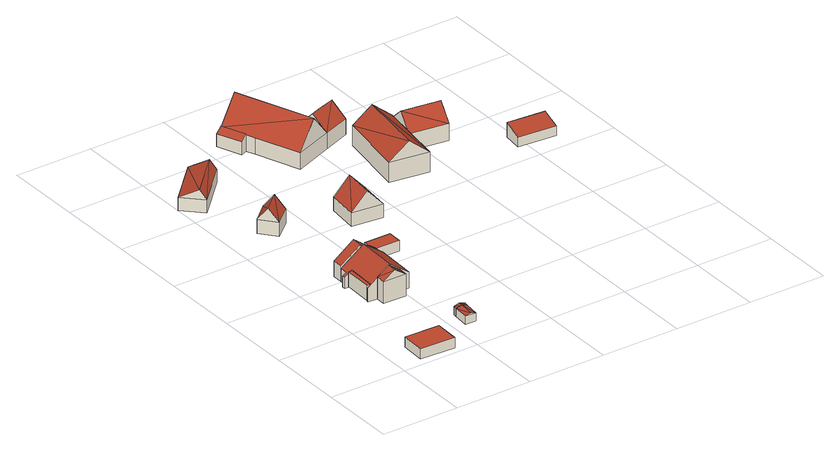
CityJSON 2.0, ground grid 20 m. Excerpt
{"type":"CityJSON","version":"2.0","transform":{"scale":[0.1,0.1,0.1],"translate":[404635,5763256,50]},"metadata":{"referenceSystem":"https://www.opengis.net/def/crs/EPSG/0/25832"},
"CityObjects":{
"building1":{"type":"Building","attributes":{"Gemeindeschluessel":"05515000","Geometrietyp2DReferenz":"3000","function":"51009_1610","roofType":"1000","measuredHeight":2.59},"geometry":[{"type":"Solid","lod":"2","boundaries":[[[[0,1,2,3]],[[4,5,1,0]],[[6,7,5,4]],[[3,2,7,6]],[[4,0,3,6]],[[1,5,7,2]]]],"semantics":{"surfaces":[{"type":"WallSurface"},{"type":"RoofSurface"},{"type":"GroundSurface"}],"values":[[0,0,0,0,1,2]]}}]},
"building2":{"type":"Building","attributes":{"Gemeindeschluessel":"05515000","Geometrietyp2DReferenz":"3000","function":"51009_1610","roofType":"1000","measuredHeight":3.87},"geometry":[{"type":"Solid","lod":"2","boundaries":[[[[8,9,10,11]],[[12,13,9,8]],[[14,15,13,12]],[[11,10,15,14]],[[12,8,11,14]],[[9,13,15,10]]]],"semantics":{"surfaces":[{"type":"WallSurface"},{"type":"RoofSurface"},{"type":"GroundSurface"}],"values":[[0,0,0,0,1,2]]}}]},
"building3":{"type":"Building","attributes":{"Gemeindeschluessel":"05515000","Geometrietyp2DReferenz":"3000","function":"51009_1610","roofType":"3100","measuredHeight":7.74},"geometry":[{"type":"Solid","lod":"2","boundaries":[[[[16,17,18,19]],[[20,21,17,16]],[[22,23,21,20]],[[19,18,23,22]],[[16,24,20]],[[22,25,19]],[[25,24,16]],[[16,19,25]],[[22,20,24]],[[24,25,22]],[[17,21,23,18]]]],"semantics":{"surfaces":[{"type":"WallSurface"},{"type":"RoofSurface"},{"type":"GroundSurface"}],"values":[[0,0,0,0,0,0,1,1,1,1,2]]}}]},
"building4":{"type":"Building","attributes":{"Gemeindeschluessel":"05515000","Geometrietyp2DReferenz":"3000","function":"31001_1000"},"address":[{"country":"Germany","locality":"Münster","thoroughfareNumber":"24","thoroughfareName":"Sandruper Straße"}],"children":["building4-1","building4-2"]},
"building4-1":{"type":"BuildingPart","attributes":{"roofType":"3100","measuredHeight":7.77},"parents":["building4"],"geometry":[{"type":"Solid","lod":"2","boundaries":[[[[26,27,28,29]],[[30,31,27,26]],[[32,33,31,30]],[[34,35,33,32]],[[36,37,35,34]],[[38,39,37,36]],[[40,41,39,38]],[[42,43,44,45,46]],[[47,48,43,42]],[[49,21,48,47]],[[50,51,21,49]],[[52,17,51,50]],[[53,54,17,52]],[[29,28,54,53]],[[49,47,42,46,55,50]],[[56,57,40,38,36,34,32,30,26,29,53,52,50,55]],[[27,31,33,35,37,39,41,58,59,44,43,48,21,51,17,54,28]],[[56,55,60]],[[58,57,56,60,59]],[[41,40,57,58]],[[45,60,55,46]],[[60,45,44,59]]]],"semantics":{"surfaces":[{"type":"WallSurface"},{"type":"RoofSurface"},{"type":"GroundSurface"},{"type":"ClosureSurface"}],"values":[[0,0,0,0,0,0,0,0,0,0,0,0,0,0,1,1,2,0,3,3,0,3]]}}]},
"building4-2":{"type":"BuildingPart","attributes":{"roofType":"3100","measuredHeight":7.79},"parents":["building4"],"geometry":[{"type":"Solid","lod":"2","boundaries":[[[[61,62,63,64]],[[65,66,62,61]],[[67,68,66,65]],[[45,44,68,67]],[[69,70,41,40,71]],[[64,63,70,69]],[[56,60,45,67,65,61,64,72]],[[69,71,72,64]],[[62,66,68,44,59,58,41,70,63]],[[56,72,57]],[[59,60,56,57,58]],[[44,45,60,59]],[[40,57,72,71]],[[57,40,41,58]]]],"semantics":{"surfaces":[{"type":"WallSurface"},{"type":"RoofSurface"},{"type":"GroundSurface"},{"type":"ClosureSurface"}],"values":[[0,0,0,0,0,0,1,1,2,0,3,3,0,3]]}}]},
"building5":{"type":"Building","attributes":{"Gemeindeschluessel":"05515000","Geometrietyp2DReferenz":"3000","function":"31001_1310","roofType":"3100","measuredHeight":2.54},"geometry":[{"type":"Solid","lod":"2","boundaries":[[[[73,74,75,76]],[[77,78,74,73]],[[79,80,78,77]],[[76,75,80,79]],[[73,81,77]],[[79,82,76]],[[82,81,73]],[[73,76,82]],[[79,77,81]],[[81,82,79]],[[74,78,80,75]]]],"semantics":{"surfaces":[{"type":"WallSurface"},{"type":"RoofSurface"},{"type":"GroundSurface"}],"values":[[0,0,0,0,0,0,1,1,1,1,2]]}}]},
"building6":{"type":"Building","attributes":{"Gemeindeschluessel":"05515000","Geometrietyp2DReferenz":"3000","function":"51009_1610","roofType":"3100","measuredHeight":2.54},"geometry":[{"type":"Solid","lod":"2","boundaries":[[[[83,84,74,73]],[[85,86,84,83]],[[77,78,86,85]],[[73,74,78,77]],[[83,87,85]],[[77,81,73]],[[81,87,83]],[[83,73,81]],[[77,85,87]],[[87,81,77]],[[84,86,78,74]]]],"semantics":{"surfaces":[{"type":"WallSurface"},{"type":"RoofSurface"},{"type":"GroundSurface"}],"values":[[0,0,0,0,0,0,1,1,1,1,2]]}}]},
"building7":{"type":"Building","attributes":{"Gemeindeschluessel":"05515000","Geometrietyp2DReferenz":"3000","function":"31001_2700","roofType":"3100","measuredHeight":6.79},"geometry":[{"type":"Solid","lod":"2","boundaries":[[[[88,89,90,91]],[[92,93,89,88]],[[94,95,93,92]],[[91,90,95,94]],[[88,96,92]],[[94,97,91]],[[88,91,97]],[[97,96,88]],[[96,97,94]],[[94,92,96]],[[89,93,95,90]]]],"semantics":{"surfaces":[{"type":"WallSurface"},{"type":"RoofSurface"},{"type":"GroundSurface"}],"values":[[0,0,0,0,0,0,1,1,1,1,2]]}}]},
"building8":{"type":"Building","attributes":{"Gemeindeschluessel":"05515000","Geometrietyp2DReferenz":"3000","function":"51009_1610","roofType":"2100","measuredHeight":4.95},"geometry":[{"type":"Solid","lod":"2","boundaries":[[[[98,99,100,101]],[[102,103,99,98]],[[104,105,103,102]],[[106,107,105,104]],[[108,109,107,106]],[[101,100,109,108]],[[106,104,102,98,101,108]],[[99,103,105,107,109,100]]]],"semantics":{"surfaces":[{"type":"WallSurface"},{"type":"RoofSurface"},{"type":"GroundSurface"}],"values":[[0,0,0,0,0,0,1,2]]}}]},
"building9":{"type":"Building","attributes":{"Gemeindeschluessel":"05515000","Geometrietyp2DReferenz":"3000","function":"31001_2700","roofType":"3100","measuredHeight":5.7},"geometry":[{"type":"Solid","lod":"2","boundaries":[[[[110,111,112,113]],[[114,115,111,110]],[[116,117,115,114]],[[113,112,117,116]],[[110,118,114]],[[116,119,113]],[[119,118,110]],[[110,113,119]],[[116,114,118]],[[118,119,116]],[[111,115,117,112]]]],"semantics":{"surfaces":[{"type":"WallSurface"},{"type":"RoofSurface"},{"type":"GroundSurface"}],"values":[[0,0,0,0,0,0,1,1,1,1,2]]}}]},
"building10":{"type":"Building","attributes":{"Gemeindeschluessel":"05515000","Geometrietyp2DReferenz":"3000","function":"31001_2460","roofType":"1000","measuredHeight":2.67},"geometry":[{"type":"Solid","lod":"2","boundaries":[[[[120,121,122,123]],[[124,125,121,120]],[[126,127,125,124]],[[123,122,127,126]],[[124,120,123,126]],[[121,125,127,122]]]],"semantics":{"surfaces":[{"type":"WallSurface"},{"type":"RoofSurface"},{"type":"GroundSurface"}],"values":[[0,0,0,0,1,2]]}}]},
"building11":{"type":"Building","attributes":{"Gemeindeschluessel":"05515000","Geometrietyp2DReferenz":"3000","function":"31001_2700","roofType":"3100","measuredHeight":8.05},"geometry":[{"type":"Solid","lod":"2","boundaries":[[[[128,129,130,131]],[[132,133,129,128]],[[134,135,133,132]],[[131,130,135,134]],[[128,136,132]],[[134,137,131]],[[136,128,131]],[[131,137,136]],[[132,136,137]],[[137,134,132]],[[129,133,135,130]]]],"semantics":{"surfaces":[{"type":"WallSurface"},{"type":"RoofSurface"},{"type":"GroundSurface"}],"values":[[0,0,0,0,0,0,1,1,1,1,2]]}}]},
"building12":{"type":"Building","attributes":{"Gemeindeschluessel":"05515000","Geometrietyp2DReferenz":"3000","function":"31001_1000"},"address":[{"country":"Germany","locality":"Münster","thoroughfareNumber":"26","thoroughfareName":"Sandruper Straße"}],"children":["building12-1","building12-2","building12-3"]},
"building12-1":{"type":"BuildingPart","attributes":{"roofType":"3100","measuredHeight":10.45},"parents":["building12"],"geometry":[{"type":"Solid","lod":"2","boundaries":[[[[138,139,140,141]],[[142,143,144,145]],[[146,147,148,143,142]],[[149,150,151,152,153]],[[141,140,150,149]],[[154,145,155]],[[138,141,149,155,145]],[[156,157,146,142,154,153]],[[155,153,154]],[[154,142,145]],[[155,149,153]],[[139,144,143,148,151,150,140]],[[139,138,145,144]],[[156,153,152]],[[146,157,147]],[[151,148,147,152]],[[147,157,156,152]]]],"semantics":{"surfaces":[{"type":"WallSurface"},{"type":"RoofSurface"},{"type":"GroundSurface"},{"type":"ClosureSurface"}],"values":[[0,0,0,0,0,1,1,1,1,0,0,2,3,0,0,3,3]]}}]},
"building12-2":{"type":"BuildingPart","attributes":{"roofType":"3100","measuredHeight":7.78},"parents":["building12"],"geometry":[{"type":"Solid","lod":"2","boundaries":[[[[158,159,148,147]],[[160,161,159,158]],[[152,151,161,160]],[[158,162,160]],[[163,162,158]],[[158,147,157,163]],[[152,160,162]],[[162,163,156,152]],[[159,161,151,148]],[[151,152,147,148]],[[163,157,156]],[[156,157,147,152]]]],"semantics":{"surfaces":[{"type":"WallSurface"},{"type":"RoofSurface"},{"type":"GroundSurface"},{"type":"ClosureSurface"}],"values":[[0,0,0,0,1,1,1,1,2,3,0,3]]}}]},
"building12-3":{"type":"BuildingPart","attributes":{"roofType":"2100","measuredHeight":4.44},"parents":["building12"],"geometry":[{"type":"Solid","lod":"2","boundaries":[[[[164,145,144,165,166]],[[167,168,139,138,169]],[[166,165,168,167]],[[169,164,166,167]],[[144,139,168,165]],[[145,164,169,138]],[[139,144,145,138]]]],"semantics":{"surfaces":[{"type":"WallSurface"},{"type":"RoofSurface"},{"type":"GroundSurface"},{"type":"ClosureSurface"}],"values":[[0,0,0,1,2,0,3]]}}]},
"building13":{"type":"Building","attributes":{"Gemeindeschluessel":"05515000","Geometrietyp2DReferenz":"3000","function":"31001_1000","roofType":"5000","measuredHeight":9.21},"address":[{"country":"Germany","locality":"Münster","thoroughfareNumber":"26a","thoroughfareName":"Sandruper Straße"}],"geometry":[{"type":"Solid","lod":"2","boundaries":[[[[170,171,172,173]],[[174,175,171,170]],[[176,177,175,174]],[[173,172,177,176]],[[173,176,178]],[[178,179,173]],[[179,178,174]],[[174,170,179]],[[173,179,170]],[[174,178,176]],[[171,175,177,172]]]],"semantics":{"surfaces":[{"type":"WallSurface"},{"type":"RoofSurface"},{"type":"GroundSurface"}],"values":[[0,0,0,0,1,1,1,1,0,0,2]]}}]},
"building14":{"type":"Building","attributes":{"Gemeindeschluessel":"05515000","Geometrietyp2DReferenz":"3000","function":"31001_2700","roofType":"3100","measuredHeight":8.16},"geometry":[{"type":"Solid","lod":"2","boundaries":[[[[180,181,182,183]],[[184,185,181,180]],[[186,187,185,184]],[[183,182,187,186]],[[180,188,184]],[[186,189,183]],[[188,180,183]],[[183,189,188]],[[184,188,189]],[[189,186,184]],[[181,185,187,182]]]],"semantics":{"surfaces":[{"type":"WallSurface"},{"type":"RoofSurface"},{"type":"GroundSurface"}],"values":[[0,0,0,0,0,0,1,1,1,1,2]]}}]},
"building15":{"type":"Building","attributes":{"Gemeindeschluessel":"05515000","Geometrietyp2DReferenz":"3000","function":"31001_2740","roofType":"2100","measuredHeight":3.84},"geometry":[{"type":"Solid","lod":"2","boundaries":[[[[190,191,192,193]],[[194,195,191,190]],[[196,197,195,194]],[[193,192,197,196]],[[194,190,193,196]],[[191,195,197,192]]]],"semantics":{"surfaces":[{"type":"WallSurface"},{"type":"RoofSurface"},{"type":"GroundSurface"}],"values":[[0,0,0,0,1,2]]}}]}
},
"vertices":[
[145,71,39],[145,71,13],[54,74,13],[54,74,39],[142,6,39],[142,6,13],[51,10,39],[51,10,13],
[103,358,54],[103,358,16],[101,285,16],[101,285,54],[113,358,54],[113,358,16],[111,285,54],[111,285,16],
[126,280,70],[126,280,14],[125,255,14],[125,255,70],[186,278,70],[186,278,14],[185,253,70],[185,253,14],[156,279,91],[155,254,91],
[111,285,55],[111,285,14],[101,285,14],[101,285,48],[113,358,55],[113,358,14],[103,358,48],[103,358,14],[94,359,42],[94,359,14],[94,368,42],[94,368,14],[103,367,48],[103,367,14],[104,388,48],[104,388,14],[215,384,55],[215,384,14],[197,385,14],[197,385,61],[197,385,68],[211,278,55],[211,278,14],[186,278,73],[161,279,91],[161,279,14],[126,280,67],[101,281,48],[101,281,14],[164,386,91],[160,386,88],[155,386,85],[155,386,14],[164,386,14],[164,386,85],
[199,413,61],[199,413,14],[157,415,14],[157,415,92],[199,410,60],[199,410,14],[198,410,61],[198,410,14],[105,416,54],[105,416,14],[104,388,55],[155,386,92],
[220,111,38],[220,111,17],[217,71,17],[217,71,38],[249,109,38],[249,109,17],[245,69,38],[245,69,17],[235,110,42],[231,70,42],
[221,121,38],[221,121,17],[250,119,38],[250,119,17],[235,120,42],
[110,631,48],[110,631,13],[156,671,13],[156,671,48],[77,671,48],[77,671,13],[123,712,48],[123,712,13],[94,651,81],[140,692,81],
[198,410,64],[198,410,15],[197,385,15],[197,385,64],[199,410,63],[199,410,15],[199,413,63],[199,413,15],[215,413,52],[215,413,15],[215,384,51],[215,384,15],
[97,963,38],[97,963,4],[1,867,4],[1,867,38],[143,917,38],[143,917,4],[47,821,38],[47,821,4],[131,929,61],[35,833,61],
[220,427,39],[220,427,12],[290,425,12],[290,425,39],[221,463,39],[221,463,12],[291,462,39],[291,462,12],
[276,657,45],[276,657,10],[268,577,10],[268,577,45],[356,648,45],[356,648,10],[348,568,45],[348,568,10],[316,653,90],[308,573,90],
[273,988,48],[273,988,6],[282,967,6],[282,967,48],[348,1089,48],[348,1089,6],[249,1049,6],[249,1049,48],[398,960,48],[398,960,47],[398,960,6],[326,853,48],[326,853,6],[425,892,6],[425,892,47],[425,892,48],[299,1069,111],[376,873,111],[425,893,48],[399,959,48],
[469,987,47],[469,987,6],[496,919,47],[496,919,6],[482,953,84],[412,926,84],
[249,1049,51],[232,1043,6],[232,1043,39],[257,981,39],[257,981,6],[273,988,51],
[451,690,59],[451,690,8],[551,675,8],[551,675,59],[478,869,59],[478,869,8],[577,855,59],[577,855,8],[527,862,100],[501,683,100],
[677,841,53],[677,841,9],[577,855,9],[577,855,53],[665,761,53],[665,761,9],[566,775,53],[566,775,9],[671,801,91],[572,815,91],
[868,635,37],[868,635,13],[872,684,13],[872,684,51],[769,644,37],[769,644,13],[774,693,51],[774,693,13]
]}
